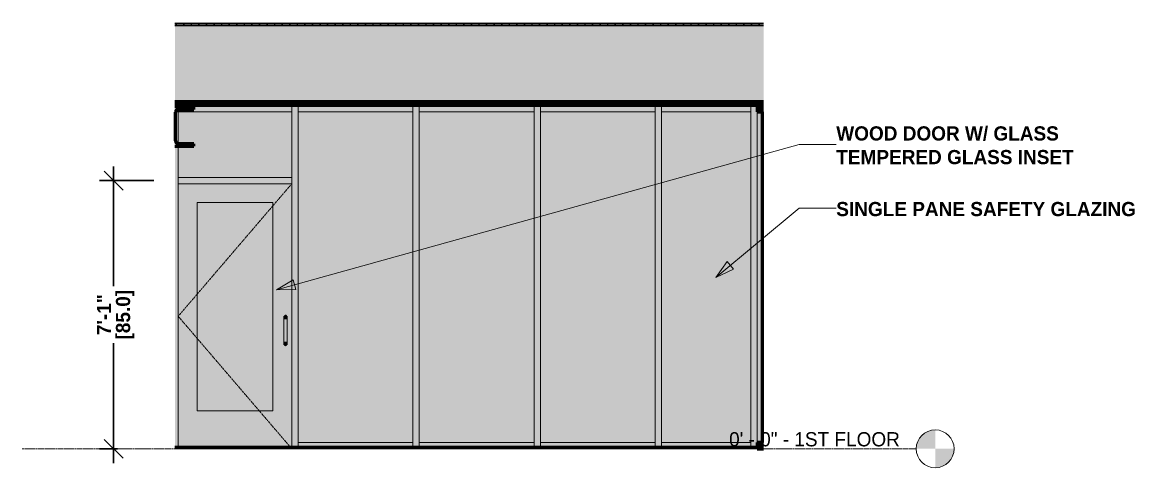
# Model space of a CAD drawing. Header units: inches. Extents: x 2872 to 9394, y -6 to 375.
# Drawn here: x 3536.3 to 3888.8, y -6 to 135.2 of the extents above; entities that cross this region are included whole.
import ezdxf

# ---------------------------------------------------------------- set-up
doc = ezdxf.new("R2010")
doc.units = ezdxf.units.IN
doc.header["$MEASUREMENT"] = 0
doc.linetypes.add('Dash 1_16_', pattern=[0.125, 0.0625, -0.0625])
doc.linetypes.add('Grid Line 1_2_', pattern=[0.875, 0.5, -0.125, 0.125, -0.125])
for name, color, linetype, lineweight in [('0-4', 90, 'Continuous', 5), ('A-ANNO-DIMS-1', 211, 'Continuous', 30), ('A-CLNG-1', 251, 'Continuous', 5), ('A-CLNG-2', 7, 'Continuous', 60), ('A-CLNG-3', 250, 'Continuous', 18), ('A-CLNG-PATT-1', 10, 'Continuous', 9), ('A-DOOR-10', 31, 'Dash 1_16_', 9), ('A-DOOR-9', 31, 'Continuous', 9), ('A-DOOR-FRAM', 31, 'Continuous', 9), ('A-DOOR-GLAZ', 31, 'Continuous', 9), ('A-FLOR-1', 8, 'Continuous', 5), ('A-FLOR-2', 7, 'Continuous', 60), ('A-FLOR-LEVL', 51, 'Continuous', 9), ('A-FLOR-LEVL-1', 51, 'Grid Line 1_2_', 9), ('A-FLOR-MCUT-1', 250, 'Continuous', 18), ('A-FLOR-PATT-1', 252, 'Continuous', 9), ('A-FLOR-PATT-2', 253, 'Continuous', 9), ('A-FLOR-PATT-3', 10, 'Continuous', 9), ('A-GLAZ-CURT', 52, 'Continuous', 9), ('A-GLAZ-CURT-2', 52, 'Continuous', 60), ('A-GLAZ-CWMG', 51, 'Continuous', 9), ('A-GLAZ-CWMG-3', 51, 'Continuous', 60), ('G-ANNO-TEXT', 231, 'Continuous', 9), ('S-BEAM', 12, 'Continuous', 9), ('S-BEAM-3', 7, 'Continuous', 60)]:
    doc.layers.add(name, color=color, linetype=linetype, lineweight=lineweight)
doc.styles.add('Century Gothic', font='ufonts.com_century-gothic.ttf', dxfattribs={"height": 4.5})
doc.styles.add('Century Gothic_B', font='GOTHICB.TTF', dxfattribs={"height": 4.5})
doc.dimstyles.new('OD__1_16__Tol__', dxfattribs={"dimscale": 12, "dimtxt": 4.698757, "dimasz": 0.5, "dimexe": 0.375, "dimexo": 0.25, "dimgap": 0.0625, "dimtad": 1, "dimdec": 4, "dimrnd": 0.0625, "dimzin": 3, "dimdsep": 46, "dimlunit": 4, "dimtxsty": 'Century Gothic_B', "dimblk1": 'OBLIQUE', "dimblk2": 'OBLIQUE', "dimsah": 1, "dimcen": 0.09, "dimdle": 0.375, "dimazin": 0, "dimtfac": 1, "dimtdec": 4, "dimtix": 1, "dimtmove": 0, "dimatfit": 3, "dimfxl": 1, "dimtvp": 1, "dimtfill": 1, "dimfrac": 2, "dimtolj": 1, "dimtzin": 0, "dimlwd": 30, "dimlwe": 30, "dimarcsym": 2})

# ---------------------------------------------------------------- blocks, each defined once
blk = doc.blocks.new('CTR - 1st Phase - Shell_rvt-2-INTERIOR ELEVATION - COMMUNITY ROOM _115_ - NORTH WALL')
at = {"layer": 'A-CLNG-1'}
blk.add_hatch(color=256, dxfattribs=at).paths.add_polyline_path([(11471.8, 109.5), (11471.8, 110), (11285.24, 110), (11285.24, 109.5), (11469.79, 109.5)], flags=0)
at = {"layer": 'A-CLNG-PATT-1'}
h = blk.add_hatch(dxfattribs=at)
h.set_pattern_fill('FP_11', color=256, style=0, pattern_type=2)
h.set_pattern_definition([(0, (1766.828, 0), (15.36, 3.84), [0.634, -10.886, 0.634, -10.886, -61.44]), (0, (1766.828, 0), (15.36, 3.84), [-23.04, 0.634, -22.406, 0.634, -10.886, -26.88]), (0, (1766.828, 0), (15.36, 3.84), [-57.6, 0.634, -7.046, 0.634, -18.566]), (120, (1772.588, 1.92), (-11.0055376, 11.3821502), [0.634, -10.886, 0.634, -10.886, -61.44]), (120, (1772.588, 1.92), (-11.0055376, 11.3821502), [-23.04, 0.634, -22.406, 0.634, -10.886, -26.88]), (120, (1772.588, 1.92), (-11.0055376, 11.3821502), [-57.6, 0.634, -7.046, 0.634, -18.566]), (240, (1774.508, 9.6), (-4.3544624, -15.2221502), [0.634, -10.886, 0.634, -10.886, -61.44]), (240, (1774.508, 9.6), (-4.3544624, -15.2221502), [-23.04, 0.634, -22.406, 0.634, -10.886, -26.88]), (240, (1774.508, 9.6), (-4.3544624, -15.2221502), [-57.6, 0.634, -7.046, 0.634, -18.566])])
h.paths.add_polyline_path([(11469.79, 108.87), (11471.8, 108.87), (11471.8, 109.5), (11285.24, 109.5), (11285.24, 108.87), (11467.79, 108.87)], flags=0)
at = {"layer": 'A-FLOR-1'}
blk.add_hatch(color=256, dxfattribs=at).paths.add_polyline_path([(11285.24, 134.75), (11471.8, 134.75), (11471.8, 134.87), (11285.24, 134.87), (11285.24, 134.76)], flags=0)
at = {"layer": 'A-FLOR-PATT-1'}
h = blk.add_hatch(dxfattribs=at)
h.set_pattern_fill('FP_7', color=256, style=0, pattern_type=2)
h.set_pattern_definition([(161.57, (1767.068, 0.24), (-1.920451243, 0.000150352), [0, -13.661, 1.517, 0]), (18.43, (1766.588, 0.24), (-1.920451243, -0.000150352), [0, -13.661, 1.517, 0]), (108.43, (1767.068, 0.24), (0.959969074, -4.80073665), [4.553, -10.625]), (71.57, (1766.588, 0.24), (0.959969074, 4.80073665), [4.553, -10.625])])
h.paths.add_polyline_path([(11331.88, 110), (11471.8, 110), (11471.8, 134), (11285.24, 134), (11285.24, 110)], flags=0)
at = {"layer": 'A-FLOR-PATT-2'}
h = blk.add_hatch(dxfattribs=at)
h.set_pattern_fill('FP_8', color=256, style=0, pattern_type=2)
h.set_pattern_definition([(0, (1766.828, 0), (7.68, 1.92), [0.634, -5.126, 0.634, -5.126, -30.72]), (0, (1766.828, 0), (7.68, 1.92), [-11.52, 0.634, -10.886, 0.634, -5.126, -13.44]), (0, (1766.828, 0), (7.68, 1.92), [-28.8, 0.634, -3.206, 0.634, -8.966]), (120, (1769.708, 0.96), (-5.50276878, 5.6910751), [0.634, -5.126, 0.634, -5.126, -30.72]), (120, (1769.708, 0.96), (-5.50276878, 5.6910751), [-11.52, 0.634, -10.886, 0.634, -5.126, -13.44]), (120, (1769.708, 0.96), (-5.50276878, 5.6910751), [-28.8, 0.634, -3.206, 0.634, -8.966]), (240, (1770.668, 4.8), (-2.17723122, -7.6110751), [0.634, -5.126, 0.634, -5.126, -30.72]), (240, (1770.668, 4.8), (-2.17723122, -7.6110751), [-11.52, 0.634, -10.886, 0.634, -5.126, -13.44]), (240, (1770.668, 4.8), (-2.17723122, -7.6110751), [-28.8, 0.634, -3.206, 0.634, -8.966])])
h.paths.add_polyline_path([(11285.24, 134.87), (11471.8, 134.87), (11471.8, 135.17), (11285.24, 135.17), (11285.24, 134.96)], flags=0)
h = blk.add_hatch(dxfattribs=at)
h.set_pattern_fill('FP_9', color=256, style=0, pattern_type=2)
h.set_pattern_definition([(0, (1766.828, 0), (0, 2.399), []), (315, (1766.828, 0), (2.3985062, 0), [3.393, -3.393]), (45, (1766.828, 0), (2.3985062, 0), [3.393, -3.393])])
h.paths.add_polyline_path([(11378.52, 134), (11471.8, 134), (11471.8, 134.75), (11285.24, 134.75), (11285.24, 134), (11331.88, 134)], flags=0)
at = {"layer": 'A-FLOR-PATT-3'}
h = blk.add_hatch(dxfattribs=at)
h.set_pattern_fill('FP_10', color=256, style=0, pattern_type=2)
h.set_pattern_definition([(135, (1766.828, 0), (-2.1213203, -2.1213203), [])])
h.paths.add_polyline_path([(11399.05, 0), (11471.8, 0), (11471.8, 0.37), (11285.24, 0.37), (11285.24, 0), (11378.52, 0)], flags=0)
at = {"layer": 'A-CLNG-2'}
for p, q in [((11471.8, 110), (11285.24, 110)), ((11285.24, 108.87), (11471.8, 108.87))]:
    blk.add_line(p, q, dxfattribs=at)
at = {"layer": 'A-CLNG-3'}
blk.add_line((11471.8, 109.5), (11285.24, 109.5), dxfattribs=at)
at = {"layer": 'A-FLOR-2'}
for p, q in [((11285.24, 110), (11471.8, 110)), ((11471.8, 0.37), (11285.24, 0.37))]:
    blk.add_line(p, q, dxfattribs=at)
at = {"layer": 'A-FLOR-MCUT-1'}
for p, q in [((11471.8, 134.87), (11285.24, 134.87)), ((11471.8, 134.75), (11285.24, 134.75)), ((11471.8, 134), (11285.24, 134)), ((11471.8, 0), (11285.24, 0))]:
    blk.add_line(p, q, dxfattribs=at)
blk = doc.blocks.new('CTR - 1st Phase - Structure_rvt-2-INTERIOR ELEVATION - COMMUNITY ROOM _115_ - NORTH WALL')
at = {"layer": 'S-BEAM'}
h = blk.add_hatch(dxfattribs=at)
h.set_pattern_fill('FP_12', color=256, style=0, pattern_type=2)
h.set_pattern_definition([(45, (1766.828, 0), (-4.7517576, 4.7517576), []), (45, (1766.828, 7.2), (-4.7517576, 4.7517576), [])])
h.paths.add_polyline_path([(11286.3, 95.87), (11291.24, 95.87), (11291.24, 96.68), (11286.3, 96.69), (11285.89, 96.8), (11285.56, 97.12), (11285.45, 97.56), (11285.46, 106.75), (11285.56, 107.13), (11285.89, 107.45), (11286.32, 107.56), (11291.24, 107.56), (11291.24, 108.37), (11285.24, 108.37), (11285.24, 95.87)], flags=0)
at = {"layer": 'S-BEAM-3'}
for p, q in [((11291.24, 108.37), (11285.24, 108.37)), ((11285.45, 97.56), (11285.45, 106.69)), ((11286.32, 107.56), (11291.24, 107.56)), ((11291.24, 107.56), (11291.24, 108.37)), ((11285.24, 95.87), (11291.24, 95.87)), ((11291.24, 96.68), (11286.32, 96.68)), ((11291.24, 95.87), (11291.24, 96.68))]:
    blk.add_line(p, q, dxfattribs=at)
for centre, start, end in [((11286.32, 106.69), 90, 180), ((11286.32, 97.56), 180, 270)]:
    blk.add_arc(centre, 0.878, start, end, dxfattribs=at)
blk = doc.blocks.new('System Panel - SINGLE PANE - SAFETY GLAZING-2183543-INTERIOR ELEVATION - COMMUNITY ROOM _115_ - NORTH WALL')
at = {"layer": 'A-GLAZ-CURT'}
blk.add_hatch(color=256, dxfattribs=at).paths.add_polyline_path([(11467.79, 2), (11467.79, 106.75), (11439.43, 106.75), (11439.43, 2)], flags=0)
blk = doc.blocks.new('Rectangular Mullion - 2_ x 4_ - INTERIOR-2183534-INTERIOR ELEVATION - COMMUNITY ROOM _115_ - NORTH WALL')
at = {"layer": 'A-GLAZ-CWMG'}
blk.add_hatch(color=256, dxfattribs=at).paths.add_polyline_path([(11467.79, 0.38), (11467.79, 2), (11439.43, 2), (11439.43, 0.38)], flags=0)
for p, q in [((11439.43, 0.38), (11439.43, 2)), ((11439.43, 2), (11467.79, 2)), ((11467.79, 2), (11467.79, 0.38))]:
    blk.add_line(p, q, dxfattribs=at)
blk = doc.blocks.new('Rectangular Mullion - 2_ x 4_ - INTERIOR-2183545-INTERIOR ELEVATION - COMMUNITY ROOM _115_ - NORTH WALL')
at = {"layer": 'A-GLAZ-CWMG'}
blk.add_hatch(color=256, dxfattribs=at).paths.add_polyline_path([(11467.79, 85), (11469.79, 85), (11469.79, 108.75), (11467.79, 108.75), (11467.79, 106.75)], flags=0)
for p, q in [((11467.79, 108.75), (11469.79, 108.75)), ((11467.79, 85), (11467.79, 108.75)), ((11469.79, 85), (11469.79, 106.75))]:
    blk.add_line(p, q, dxfattribs=at)
blk = doc.blocks.new('System Panel - SINGLE PANE - SAFETY GLAZING-2183546-INTERIOR ELEVATION - COMMUNITY ROOM _115_ - NORTH WALL')
at = {"layer": 'A-GLAZ-CURT'}
blk.add_hatch(color=256, dxfattribs=at).paths.add_polyline_path([(11399.05, 2), (11399.05, 106.75), (11362.68, 106.75), (11362.68, 2), (11378.52, 2)], flags=0)
blk = doc.blocks.new('STOREFRONT DOOR - WOOD STILE W_ GLASS INSET-2189325-INTERIOR ELEVATION - COMMUNITY ROOM _115_ - NORTH WALL')
at = {"layer": 'A-DOOR-9'}
for points in [[(11320.3, 41), (11320.3, 42.5), (11320.11, 42.46), (11320.03, 42.41), (11319.93, 42.32), (11319.85, 42.2), (11319.81, 42.05), (11319.81, 41.93), (11319.81, 41.81), (11319.82, 41.07), (11319.82, 41), (11320.22, 41)], [(11320.8, 41), (11320.79, 41.07), (11320.76, 42.19), (11320.74, 42.25), (11320.61, 42.39), (11320.5, 42.46), (11320.43, 42.48), (11320.3, 42.48), (11320.3, 41), (11320.79, 41)], [(11319.8, 34), (11320.3, 34), (11320.3, 41), (11319.8, 41), (11319.8, 38.01)], [(11320.79, 34), (11320.8, 34), (11320.79, 41), (11320.3, 41), (11320.3, 34), (11320.74, 34)], [(11320.3, 32.5), (11320.3, 34), (11319.8, 34), (11319.82, 33.79), (11319.82, 32.87), (11319.91, 32.7), (11320.01, 32.6), (11320.11, 32.54), (11320.22, 32.51)], [(11320.3, 32.5), (11320.51, 32.55), (11320.6, 32.6), (11320.66, 32.65), (11320.74, 32.77), (11320.8, 32.93), (11320.8, 33.07), (11320.8, 33.14), (11320.79, 33.71), (11320.79, 34), (11320.3, 34), (11320.3, 32.52)]]:
    blk.add_hatch(color=256, dxfattribs=at).paths.add_polyline_path(points, flags=0)
at = {"layer": 'A-DOOR-FRAM'}
h = blk.add_hatch(color=256, dxfattribs=at)
h.paths.add_polyline_path([(11287.24, 0.38), (11322.3, 0.38), (11322.3, 84), (11286.3, 84), (11286.3, 0.38), (11286.49, 0.38)], flags=0)
h.paths.add_polyline_path([(11316.3, 12), (11292.3, 12), (11292.3, 78), (11316.3, 78), (11316.3, 16.89)], flags=0)
h.paths.add_polyline_path([(11320.3, 32.5), (11320.11, 32.54), (11320.03, 32.59), (11319.95, 32.65), (11319.85, 32.8), (11319.81, 32.93), (11319.82, 33.08), (11319.81, 33.14), (11319.82, 33.71), (11319.8, 34), (11319.83, 41.34), (11319.82, 41.65), (11319.81, 41.85), (11319.81, 41.93), (11319.81, 42.07), (11319.85, 42.21), (11319.87, 42.25), (11319.97, 42.36), (11320.11, 42.46), (11320.22, 42.49), (11320.33, 42.5), (11320.5, 42.46), (11320.61, 42.39), (11320.68, 42.32), (11320.76, 42.19), (11320.8, 42.05), (11320.8, 41.93), (11320.8, 41.81), (11320.79, 41.07), (11320.8, 40.92), (11320.79, 32.87), (11320.72, 32.72), (11320.6, 32.6), (11320.5, 32.54), (11320.43, 32.52)], flags=0)
at = {"layer": 'A-DOOR-GLAZ'}
blk.add_hatch(color=256, dxfattribs=at).paths.add_polyline_path([(11316.3, 12), (11316.3, 78), (11292.3, 78), (11292.3, 12), (11308.56, 12)], flags=0)
at = {"layer": 'A-DOOR-10'}
for p, q in [((11286.3, 42), (11322.3, 84)), ((11321.98, 0.38), (11286.3, 42))]:
    blk.add_line(p, q, dxfattribs=at)
at = {"layer": 'A-DOOR-9'}
for p, q in [((11319.8, 41), (11319.8, 34)), ((11320.8, 34), (11320.8, 41))]:
    blk.add_line(p, q, dxfattribs=at)
at = {"layer": 'A-DOOR-9', "flags": 128}
for points in [[(11319.8, 42), (11319.8, 42), (11319.8, 42), (11319.8, 41.99), (11319.8, 41.99), (11319.8, 41.98), (11319.8, 41.97), (11319.8, 41.96), (11319.8, 41.95), (11319.8, 41.94), (11319.8, 41.92), (11319.8, 41.9), (11319.8, 41.89), (11319.8, 41.87), (11319.8, 41.85), (11319.8, 41.83), (11319.8, 41.8), (11319.8, 41.78), (11319.8, 41.75), (11319.8, 41.72), (11319.8, 41.7), (11319.8, 41.67), (11319.8, 41.64), (11319.8, 41.61), (11319.8, 41.57), (11319.8, 41.54), (11319.8, 41.51), (11319.8, 41.47), (11319.8, 41.44), (11319.8, 41.4), (11319.8, 41.36), (11319.8, 41.32), (11319.8, 41.29), (11319.8, 41.25), (11319.8, 41.21), (11319.8, 41.17), (11319.8, 41.13), (11319.8, 41.09), (11319.8, 41.05), (11319.8, 41.01), (11319.8, 41)], [(11320.8, 41), (11320.8, 41.04), (11320.8, 41.08), (11320.8, 41.12), (11320.8, 41.16), (11320.8, 41.2), (11320.8, 41.24), (11320.8, 41.28), (11320.8, 41.31), (11320.8, 41.35), (11320.8, 41.39), (11320.8, 41.43), (11320.8, 41.46), (11320.8, 41.5), (11320.8, 41.53), (11320.8, 41.56), (11320.8, 41.6), (11320.8, 41.63), (11320.8, 41.66), (11320.8, 41.69), (11320.8, 41.72), (11320.8, 41.74), (11320.8, 41.77), (11320.8, 41.8), (11320.8, 41.82), (11320.8, 41.84), (11320.8, 41.86), (11320.8, 41.88), (11320.8, 41.9), (11320.8, 41.92), (11320.8, 41.93), (11320.8, 41.95), (11320.8, 41.96), (11320.8, 41.97), (11320.8, 41.98), (11320.8, 41.99), (11320.8, 41.99), (11320.8, 42), (11320.8, 42), (11320.8, 42), (11320.8, 42)], [(11319.8, 34), (11319.8, 33.96), (11319.8, 33.92), (11319.8, 33.88), (11319.8, 33.84), (11319.8, 33.8), (11319.8, 33.76), (11319.8, 33.72), (11319.8, 33.69), (11319.8, 33.65), (11319.8, 33.61), (11319.8, 33.57), (11319.8, 33.54), (11319.8, 33.5), (11319.8, 33.47), (11319.8, 33.44), (11319.8, 33.4), (11319.8, 33.37), (11319.8, 33.34), (11319.8, 33.31), (11319.8, 33.28), (11319.8, 33.26), (11319.8, 33.23), (11319.8, 33.2), (11319.8, 33.18), (11319.8, 33.16), (11319.8, 33.14), (11319.8, 33.12), (11319.8, 33.1), (11319.8, 33.08), (11319.8, 33.07), (11319.8, 33.05), (11319.8, 33.04), (11319.8, 33.03), (11319.8, 33.02), (11319.8, 33.01), (11319.8, 33.01), (11319.8, 33), (11319.8, 33), (11319.8, 33), (11319.8, 33)], [(11320.8, 33), (11320.8, 33), (11320.8, 33), (11320.8, 33.01), (11320.8, 33.01), (11320.8, 33.02), (11320.8, 33.03), (11320.8, 33.04), (11320.8, 33.05), (11320.8, 33.06), (11320.8, 33.08), (11320.8, 33.1), (11320.8, 33.11), (11320.8, 33.13), (11320.8, 33.15), (11320.8, 33.17), (11320.8, 33.2), (11320.8, 33.22), (11320.8, 33.25), (11320.8, 33.28), (11320.8, 33.3), (11320.8, 33.33), (11320.8, 33.36), (11320.8, 33.39), (11320.8, 33.43), (11320.8, 33.46), (11320.8, 33.49), (11320.8, 33.53), (11320.8, 33.56), (11320.8, 33.6), (11320.8, 33.64), (11320.8, 33.68), (11320.8, 33.71), (11320.8, 33.75), (11320.8, 33.79), (11320.8, 33.83), (11320.8, 33.87), (11320.8, 33.91), (11320.8, 33.95), (11320.8, 33.99), (11320.8, 34)]]:
    blk.add_lwpolyline(points, dxfattribs=at)
at = {"layer": 'A-DOOR-FRAM'}
for p, q in [((11322.3, 84), (11286.3, 84)), ((11286.3, 84), (11286.3, 0.37)), ((11322.3, 0.38), (11322.3, 84)), ((11292.3, 78), (11316.3, 78)), ((11292.3, 12), (11292.3, 78)), ((11316.3, 78), (11316.3, 12)), ((11316.3, 12), (11292.3, 12))]:
    blk.add_line(p, q, dxfattribs=at)
blk = doc.blocks.new('Rectangular Mullion - 2_ x 4_ - INTERIOR-2183535-INTERIOR ELEVATION - COMMUNITY ROOM _115_ - NORTH WALL')
at = {"layer": 'A-GLAZ-CWMG'}
blk.add_hatch(color=256, dxfattribs=at).paths.add_polyline_path([(11437.43, 106.75), (11437.43, 108.75), (11401.05, 108.75), (11401.05, 106.75)], flags=0)
for p, q in [((11401.05, 106.75), (11401.05, 108.75)), ((11437.43, 108.75), (11401.05, 108.75)), ((11437.43, 106.75), (11401.05, 106.75)), ((11437.43, 108.75), (11437.43, 106.75))]:
    blk.add_line(p, q, dxfattribs=at)
blk = doc.blocks.new('Rectangular Mullion - 2_ x 4_ - INTERIOR-2183536-INTERIOR ELEVATION - COMMUNITY ROOM _115_ - NORTH WALL')
at = {"layer": 'A-GLAZ-CWMG'}
blk.add_hatch(color=256, dxfattribs=at).paths.add_polyline_path([(11286.32, 106.75), (11322.3, 106.75), (11322.3, 108.75), (11286.3, 108.75), (11286.32, 108.37), (11291.24, 108.37), (11291.24, 107.56), (11286.3, 107.56), (11286.3, 106.75)], flags=0)
for p, q in [((11286.3, 108.37), (11286.3, 108.75)), ((11322.3, 108.75), (11286.3, 108.75)), ((11286.3, 106.75), (11286.3, 107.56)), ((11322.3, 106.75), (11286.3, 106.75)), ((11322.3, 108.75), (11322.3, 106.75))]:
    blk.add_line(p, q, dxfattribs=at)
blk = doc.blocks.new('Rectangular Mullion - 2_ x 4_ - INTERIOR-2183537-INTERIOR ELEVATION - COMMUNITY ROOM _115_ - NORTH WALL')
at = {"layer": 'A-GLAZ-CWMG'}
blk.add_hatch(color=256, dxfattribs=at).paths.add_polyline_path([(11362.68, 0.38), (11399.05, 0.38), (11399.05, 2), (11362.68, 2)], flags=0)
for p, q in [((11362.68, 0.38), (11362.68, 2)), ((11362.68, 2), (11399.05, 2)), ((11399.05, 2), (11399.05, 0.38))]:
    blk.add_line(p, q, dxfattribs=at)
blk = doc.blocks.new('Rectangular Mullion - 2_ x 4_ - INTERIOR-2183539-INTERIOR ELEVATION - COMMUNITY ROOM _115_ - NORTH WALL')
at = {"layer": 'A-GLAZ-CWMG'}
blk.add_hatch(color=256, dxfattribs=at).paths.add_polyline_path([(11401.05, 0.38), (11401.05, 85), (11399.05, 85), (11399.05, 0.38)], flags=0)
for p, q in [((11399.05, 85), (11399.05, 0.38)), ((11401.05, 85), (11401.05, 0.38))]:
    blk.add_line(p, q, dxfattribs=at)
blk = doc.blocks.new('Rectangular Mullion - 2_ x 4_ - INTERIOR-2183540-INTERIOR ELEVATION - COMMUNITY ROOM _115_ - NORTH WALL')
at = {"layer": 'A-GLAZ-CWMG'}
blk.add_hatch(color=256, dxfattribs=at).paths.add_polyline_path([(11324.3, 0.38), (11324.3, 85), (11322.3, 85), (11322.3, 0.38)], flags=0)
for p, q in [((11322.3, 85), (11322.3, 0.38)), ((11324.3, 85), (11324.3, 0.38))]:
    blk.add_line(p, q, dxfattribs=at)
blk = doc.blocks.new('Rectangular Mullion - 2_ x 4_ - INTERIOR-V4-INTERIOR ELEVATION - COMMUNITY ROOM _115_ - NORTH WALL')
at = {"layer": 'A-GLAZ-CWMG'}
blk.add_hatch(color=256, dxfattribs=at).paths.add_polyline_path([(11285.24, 0.38), (11286.3, 0.38), (11286.3, 85), (11285.24, 85), (11285.24, 12)], flags=0)
blk.add_line((11286.3, 85), (11286.3, 0.37), dxfattribs=at)
blk = doc.blocks.new('Rectangular Mullion - 2_ x 4_ - INTERIOR-2183541-INTERIOR ELEVATION - COMMUNITY ROOM _115_ - NORTH WALL')
at = {"layer": 'A-GLAZ-CWMG'}
blk.add_hatch(color=256, dxfattribs=at).paths.add_polyline_path([(11467.79, 106.75), (11467.79, 108.75), (11439.43, 108.75), (11439.43, 106.75)], flags=0)
for p, q in [((11439.43, 106.75), (11439.43, 108.75)), ((11467.79, 108.75), (11439.43, 108.75)), ((11467.79, 106.75), (11439.43, 106.75)), ((11467.79, 108.75), (11467.79, 106.75))]:
    blk.add_line(p, q, dxfattribs=at)
blk = doc.blocks.new('System Panel - SINGLE PANE - SAFETY GLAZING-2179331-INTERIOR ELEVATION - COMMUNITY ROOM _115_ - NORTH WALL')
at = {"layer": 'A-GLAZ-CURT'}
blk.add_hatch(color=256, dxfattribs=at).paths.add_polyline_path([(11471.8, 2), (11471.8, 106.75), (11471.29, 106.75), (11471.29, 2)], flags=0)
at = {"layer": 'A-GLAZ-CURT-2'}
for p, q in [((11471.8, 106.75), (11471.29, 106.75)), ((11471.29, 106.75), (11471.29, 2)), ((11471.29, 2), (11471.8, 2))]:
    blk.add_line(p, q, dxfattribs=at)
blk = doc.blocks.new('Rectangular Mullion - 2_ x 4_ - INTERIOR-2179403-INTERIOR ELEVATION - COMMUNITY ROOM _115_ - NORTH WALL')
at = {"layer": 'A-GLAZ-CWMG'}
blk.add_hatch(color=256, dxfattribs=at).paths.add_polyline_path([(11471.29, 106.75), (11471.8, 106.75), (11471.8, 108.75), (11469.79, 108.75), (11469.79, 106.75)], flags=0)
at = {"layer": 'A-GLAZ-CWMG-3'}
for p, q in [((11471.8, 108.75), (11469.79, 108.75)), ((11469.79, 108.75), (11469.79, 106.75)), ((11469.79, 106.75), (11471.8, 106.75))]:
    blk.add_line(p, q, dxfattribs=at)
blk = doc.blocks.new('Rectangular Mullion - 2_ x 4_ - INTERIOR-2179404-INTERIOR ELEVATION - COMMUNITY ROOM _115_ - NORTH WALL')
at = {"layer": 'A-GLAZ-CWMG'}
blk.add_hatch(color=256, dxfattribs=at).paths.add_polyline_path([(11469.79, 0.38), (11471.8, 0.38), (11471.8, 2), (11469.79, 2)], flags=0)
at = {"layer": 'A-GLAZ-CWMG-3'}
for p, q in [((11471.8, 2), (11469.79, 2)), ((11469.79, 2), (11469.79, 0)), ((11469.79, 0), (11471.8, 0))]:
    blk.add_line(p, q, dxfattribs=at)
blk = doc.blocks.new('Rectangular Mullion - 2_ x 4_ - INTERIOR-2179406-INTERIOR ELEVATION - COMMUNITY ROOM _115_ - NORTH WALL')
at = {"layer": 'A-GLAZ-CWMG'}
blk.add_hatch(color=256, dxfattribs=at).paths.add_polyline_path([(11471.29, 2), (11471.29, 106.75), (11469.79, 106.75), (11469.79, 2)], flags=0)
blk = doc.blocks.new('System Panel - Glazed-2179509-INTERIOR ELEVATION - COMMUNITY ROOM _115_ - NORTH WALL')
at = {"layer": 'A-GLAZ-CURT'}
blk.add_hatch(color=256, dxfattribs=at).paths.add_polyline_path([(11291.24, 86), (11322.3, 86), (11322.3, 106.75), (11286.3, 106.75), (11286.32, 96.68), (11291.24, 96.68), (11291.24, 95.87), (11286.3, 95.87), (11286.32, 86)], flags=0)
blk = doc.blocks.new('Rectangular Mullion - 2_ x 4_ - INTERIOR-2183555-INTERIOR ELEVATION - COMMUNITY ROOM _115_ - NORTH WALL')
at = {"layer": 'A-GLAZ-CWMG'}
blk.add_hatch(color=256, dxfattribs=at).paths.add_polyline_path([(11467.79, 0.38), (11469.79, 0.38), (11469.79, 85), (11467.79, 85), (11467.79, 2)], flags=0)
for p, q in [((11467.79, 0.38), (11467.79, 85)), ((11469.79, 2), (11469.79, 85))]:
    blk.add_line(p, q, dxfattribs=at)
blk = doc.blocks.new('Rectangular Mullion - 2_ x 4_ - INTERIOR-2183542-INTERIOR ELEVATION - COMMUNITY ROOM _115_ - NORTH WALL')
at = {"layer": 'A-GLAZ-CWMG'}
blk.add_hatch(color=256, dxfattribs=at).paths.add_polyline_path([(11316.3, 84), (11322.3, 84), (11322.3, 86), (11286.3, 86), (11286.3, 84), (11292.3, 84)], flags=0)
for p, q in [((11286.3, 84), (11286.3, 86)), ((11322.3, 86), (11286.3, 86)), ((11322.3, 86), (11322.3, 84)), ((11322.3, 84), (11286.3, 84))]:
    blk.add_line(p, q, dxfattribs=at)
blk = doc.blocks.new('Rectangular Mullion - 2_ x 4_ - INTERIOR-2183532-INTERIOR ELEVATION - COMMUNITY ROOM _115_ - NORTH WALL')
at = {"layer": 'A-GLAZ-CWMG'}
blk.add_hatch(color=256, dxfattribs=at).paths.add_polyline_path([(11439.43, 85), (11439.43, 108.75), (11437.43, 108.75), (11437.43, 85)], flags=0)
for p, q in [((11437.43, 108.75), (11439.43, 108.75)), ((11437.43, 108.75), (11437.43, 85)), ((11439.43, 108.75), (11439.43, 85))]:
    blk.add_line(p, q, dxfattribs=at)
blk = doc.blocks.new('Rectangular Mullion - 2_ x 4_ - INTERIOR-2183531-INTERIOR ELEVATION - COMMUNITY ROOM _115_ - NORTH WALL')
at = {"layer": 'A-GLAZ-CWMG'}
blk.add_hatch(color=256, dxfattribs=at).paths.add_polyline_path([(11324.3, 85), (11324.3, 108.75), (11322.3, 108.75), (11322.3, 85)], flags=0)
for p, q in [((11322.3, 108.75), (11324.3, 108.75)), ((11322.3, 108.75), (11322.3, 85)), ((11324.3, 108.75), (11324.3, 85))]:
    blk.add_line(p, q, dxfattribs=at)
blk = doc.blocks.new('Rectangular Mullion - 2_ x 4_ - INTERIOR-V5-INTERIOR ELEVATION - COMMUNITY ROOM _115_ - NORTH WALL')
at = {"layer": 'A-GLAZ-CWMG'}
h = blk.add_hatch(color=256, dxfattribs=at)
h.paths.add_polyline_path([(11286.3, 85), (11286.3, 95.87), (11285.24, 95.87), (11285.24, 85)], flags=0)
h.paths.add_polyline_path([(11286.3, 96.69), (11286.3, 107.56), (11285.89, 107.45), (11285.56, 107.13), (11285.45, 106.69), (11285.45, 97.56), (11285.59, 97.1), (11285.89, 96.8)], flags=0)
h.paths.add_polyline_path([(11286.3, 108.37), (11286.3, 108.75), (11285.24, 108.75), (11285.24, 108.37)], flags=0)
for p, q in [((11285.24, 108.75), (11286.3, 108.75)), ((11286.3, 108.75), (11286.3, 108.37)), ((11286.3, 107.56), (11286.3, 96.68)), ((11286.3, 95.87), (11286.3, 85))]:
    blk.add_line(p, q, dxfattribs=at)
blk = doc.blocks.new('Level - Level Head - Circle-50818-INTERIOR ELEVATION - COMMUNITY ROOM _115_ - NORTH WALL')
at = {"layer": 'A-FLOR-LEVL'}
h = blk.add_hatch(color=256, dxfattribs=at)
edge = h.paths.add_edge_path(flags=0)
edge.add_line((11526.16, 0), (11520.16, 0))
edge.add_arc((11526.16, 0), 6, 90, 180, ccw=False)
edge.add_line((11526.16, 6), (11526.16, 0))
h = blk.add_hatch(color=256, dxfattribs=at)
edge = h.paths.add_edge_path(flags=0)
edge.add_line((11526.16, -6), (11526.16, 0))
edge.add_line((11526.16, 0), (11532.16, 0))
edge.add_arc((11526.16, 0), 6, 270, 360, ccw=False)
blk.add_circle((11526.16, 0), 6, dxfattribs=at)
blk = doc.blocks.new('_Oblique')
at = {"color": 0, "linetype": 'ByBlock', "lineweight": -2}
blk.add_line((-0.5, -0.5), (0.5, 0.5), dxfattribs=at)
blk = doc.blocks.new('DIMBLOCK1-INTERIOR ELEVATION - COMMUNITY ROOM _115_ - NORTH WALL')
at = {"layer": 'A-ANNO-DIMS-1', "color": 0, "lineweight": 30, "transparency": 16777216}
for p, q in [((3565.29, 89.5), (3565.29, -4.5)), ((3578, 85), (3560.79, 85)), ((3566.53, 0), (3560.79, 0))]:
    blk.add_line(p, q, dxfattribs=at)
at = {"layer": 'Defpoints', "color": 0, "transparency": 16777216}
for p in [(3581, 85), (3569.53, 0), (3565.29, 0)]:
    blk.add_point(p, dxfattribs=at)
at = {"layer": 'A-ANNO-DIMS-1', "color": 0, "lineweight": 30, "transparency": 16777216, "xscale": 5.999999999999999, "yscale": 5.999999999999999, "zscale": 5.999999999999999}
for p, rotation in [((3565.29, 85), 90), ((3565.29, 0), 270)]:
    blk.add_blockref('_Oblique', p, dxfattribs=dict(at, rotation=rotation))
at = {"layer": 'A-ANNO-DIMS-1', "color": 0, "transparency": 16777216, "insert": (3562.23, 42.5), "char_height": 4.5, "attachment_point": 5, "rotation": 90, "style": 'Century Gothic_B', "bg_fill": 3, "box_fill_scale": 1.25, "bg_fill_color": 256, "bg_fill_true_color": 13158600, "bg_fill_transparency": 0}
blk.add_mtext('\\A1;7\'-1"', dxfattribs=at)
at = {"layer": 'A-ANNO-DIMS-1', "color": 0, "transparency": 16777216, "insert": (3568.96, 42.5), "char_height": 4.5, "attachment_point": 5, "rotation": 90, "style": 'Century Gothic_B', "bg_fill": 3, "box_fill_scale": 1.25, "bg_fill_color": 256, "bg_fill_true_color": 13158600, "bg_fill_transparency": 0}
blk.add_mtext('\\A1;[85.0]', dxfattribs=at)

msp = doc.modelspace()

# ---------------------------------------------------------------- hatches: boundary and pattern name
at = {"layer": 'G-ANNO-TEXT'}
for points in [[(3756.09457, 54.33123), (3761.73857, 56.92544), (3759.68531, 59.39988)], [(3616.85844, 50.40118), (3623.06983, 50.45908), (3622.20871, 53.55702)]]:
    msp.add_hatch(color=256, dxfattribs=at).paths.add_polyline_path(points, flags=0)

# ---------------------------------------------------------------- linework, layer by layer
at = {"layer": 'A-FLOR-LEVL-1'}
msp.add_line((3536.34561, 0), (3819.62361, 0), dxfattribs=at)
at = {"layer": 'G-ANNO-TEXT'}
for p, q in [((3616.85844, 50.40118), (3782.48206, 96.43893)), ((3782.48206, 96.43893), (3794.27222, 96.43893)), ((3756.09457, 54.33123), (3782.48206, 76.22723)), ((3782.48206, 76.22723), (3794.27222, 76.22723)), ((3759.68531, 59.39988), (3756.09457, 54.33123)), ((3756.09457, 54.33123), (3761.73857, 56.92544)), ((3761.73857, 56.92544), (3759.68531, 59.39988)), ((3622.20871, 53.55702), (3616.85844, 50.40118)), ((3623.06983, 50.45908), (3622.20871, 53.55702)), ((3616.85844, 50.40118), (3623.06983, 50.45908))]:
    msp.add_line(p, q, dxfattribs=at)

# ---------------------------------------------------------------- block references
at = {"layer": '0-4'}
for name in ['CTR - 1st Phase - Shell_rvt-2-INTERIOR ELEVATION - COMMUNITY ROOM _115_ - NORTH WALL', 'CTR - 1st Phase - Structure_rvt-2-INTERIOR ELEVATION - COMMUNITY ROOM _115_ - NORTH WALL']:
    msp.add_blockref(name, (-7700.54079, 0), dxfattribs=at)
at = {"layer": 'A-DOOR-9'}
msp.add_blockref('STOREFRONT DOOR - WOOD STILE W_ GLASS INSET-2189325-INTERIOR ELEVATION - COMMUNITY ROOM _115_ - NORTH WALL', (-7700.54079, 0), dxfattribs=at)
at = {"layer": 'A-FLOR-LEVL'}
msp.add_blockref('Level - Level Head - Circle-50818-INTERIOR ELEVATION - COMMUNITY ROOM _115_ - NORTH WALL', (-7700.54079, 0), dxfattribs=at)
at = {"layer": 'A-GLAZ-CURT'}
for name, p in [('System Panel - Glazed-2179509-INTERIOR ELEVATION - COMMUNITY ROOM _115_ - NORTH WALL', (-7700.54079, 0)), ('System Panel - SINGLE PANE - SAFETY GLAZING-2183546-INTERIOR ELEVATION - COMMUNITY ROOM _115_ - NORTH WALL', (-7738.91579, 0)), ('System Panel - SINGLE PANE - SAFETY GLAZING-2183546-INTERIOR ELEVATION - COMMUNITY ROOM _115_ - NORTH WALL', (-7700.54079, 0)), ('System Panel - SINGLE PANE - SAFETY GLAZING-2183546-INTERIOR ELEVATION - COMMUNITY ROOM _115_ - NORTH WALL', (-7662.16579, 0)), ('System Panel - SINGLE PANE - SAFETY GLAZING-2183543-INTERIOR ELEVATION - COMMUNITY ROOM _115_ - NORTH WALL', (-7700.54079, 0)), ('System Panel - SINGLE PANE - SAFETY GLAZING-2179331-INTERIOR ELEVATION - COMMUNITY ROOM _115_ - NORTH WALL', (-7700.54079, 0))]:
    msp.add_blockref(name, p, dxfattribs=at)
at = {"layer": 'A-GLAZ-CWMG'}
for name, p in [('Rectangular Mullion - 2_ x 4_ - INTERIOR-V5-INTERIOR ELEVATION - COMMUNITY ROOM _115_ - NORTH WALL', (-7700.54079, 0)), ('Rectangular Mullion - 2_ x 4_ - INTERIOR-2183536-INTERIOR ELEVATION - COMMUNITY ROOM _115_ - NORTH WALL', (-7700.54079, 0)), ('Rectangular Mullion - 2_ x 4_ - INTERIOR-2183531-INTERIOR ELEVATION - COMMUNITY ROOM _115_ - NORTH WALL', (-7700.54079, 0)), ('Rectangular Mullion - 2_ x 4_ - INTERIOR-2183535-INTERIOR ELEVATION - COMMUNITY ROOM _115_ - NORTH WALL', (-7777.29079, 0)), ('Rectangular Mullion - 2_ x 4_ - INTERIOR-2183532-INTERIOR ELEVATION - COMMUNITY ROOM _115_ - NORTH WALL', (-7777.29079, 0)), ('Rectangular Mullion - 2_ x 4_ - INTERIOR-2183535-INTERIOR ELEVATION - COMMUNITY ROOM _115_ - NORTH WALL', (-7738.91579, 0)), ('Rectangular Mullion - 2_ x 4_ - INTERIOR-2183532-INTERIOR ELEVATION - COMMUNITY ROOM _115_ - NORTH WALL', (-7738.91579, 0)), ('Rectangular Mullion - 2_ x 4_ - INTERIOR-2183535-INTERIOR ELEVATION - COMMUNITY ROOM _115_ - NORTH WALL', (-7700.54079, 0)), ('Rectangular Mullion - 2_ x 4_ - INTERIOR-2183532-INTERIOR ELEVATION - COMMUNITY ROOM _115_ - NORTH WALL', (-7700.54079, 0)), ('Rectangular Mullion - 2_ x 4_ - INTERIOR-2183541-INTERIOR ELEVATION - COMMUNITY ROOM _115_ - NORTH WALL', (-7700.54079, 0)), ('Rectangular Mullion - 2_ x 4_ - INTERIOR-2183545-INTERIOR ELEVATION - COMMUNITY ROOM _115_ - NORTH WALL', (-7700.54079, 0)), ('Rectangular Mullion - 2_ x 4_ - INTERIOR-2179403-INTERIOR ELEVATION - COMMUNITY ROOM _115_ - NORTH WALL', (-7700.54079, 0)), ('Rectangular Mullion - 2_ x 4_ - INTERIOR-2179406-INTERIOR ELEVATION - COMMUNITY ROOM _115_ - NORTH WALL', (-7700.54079, 0)), ('Rectangular Mullion - 2_ x 4_ - INTERIOR-V4-INTERIOR ELEVATION - COMMUNITY ROOM _115_ - NORTH WALL', (-7700.54079, 0)), ('Rectangular Mullion - 2_ x 4_ - INTERIOR-2183542-INTERIOR ELEVATION - COMMUNITY ROOM _115_ - NORTH WALL', (-7700.54079, 0)), ('Rectangular Mullion - 2_ x 4_ - INTERIOR-2183540-INTERIOR ELEVATION - COMMUNITY ROOM _115_ - NORTH WALL', (-7700.54079, 0)), ('Rectangular Mullion - 2_ x 4_ - INTERIOR-2183539-INTERIOR ELEVATION - COMMUNITY ROOM _115_ - NORTH WALL', (-7738.91579, 0)), ('Rectangular Mullion - 2_ x 4_ - INTERIOR-2183539-INTERIOR ELEVATION - COMMUNITY ROOM _115_ - NORTH WALL', (-7700.54079, 0)), ('Rectangular Mullion - 2_ x 4_ - INTERIOR-2183539-INTERIOR ELEVATION - COMMUNITY ROOM _115_ - NORTH WALL', (-7662.16579, 0)), ('Rectangular Mullion - 2_ x 4_ - INTERIOR-2183555-INTERIOR ELEVATION - COMMUNITY ROOM _115_ - NORTH WALL', (-7700.54079, 0)), ('Rectangular Mullion - 2_ x 4_ - INTERIOR-2183537-INTERIOR ELEVATION - COMMUNITY ROOM _115_ - NORTH WALL', (-7738.91579, 0)), ('Rectangular Mullion - 2_ x 4_ - INTERIOR-2183537-INTERIOR ELEVATION - COMMUNITY ROOM _115_ - NORTH WALL', (-7700.54079, 0)), ('Rectangular Mullion - 2_ x 4_ - INTERIOR-2183537-INTERIOR ELEVATION - COMMUNITY ROOM _115_ - NORTH WALL', (-7662.16579, 0)), ('Rectangular Mullion - 2_ x 4_ - INTERIOR-2183534-INTERIOR ELEVATION - COMMUNITY ROOM _115_ - NORTH WALL', (-7700.54079, 0)), ('Rectangular Mullion - 2_ x 4_ - INTERIOR-2179404-INTERIOR ELEVATION - COMMUNITY ROOM _115_ - NORTH WALL', (-7700.54079, 0))]:
    msp.add_blockref(name, p, dxfattribs=at)

# ---------------------------------------------------------------- texts
at = {"layer": 'A-FLOR-LEVL', "insert": (3760.31701, 5.27539), "char_height": 4.5, "width": 64.9935, "attachment_point": 1, "style": 'Century Gothic'}
msp.add_mtext('0\' - 0" - 1ST FLOOR', dxfattribs=at)
at = {"layer": 'G-ANNO-TEXT', "char_height": 4.5, "attachment_point": 1, "style": 'Century Gothic_B'}
for s, insert, width in [('WOOD DOOR W/ GLASS', (3794.27222, 102.19129), 89.082), ('TEMPERED GLASS INSET', (3794.27222, 94.69129), 84.0825), ('SINGLE PANE SAFETY GLAZING', (3794.27222, 78.22841), 111.807)]:
    msp.add_mtext(s, dxfattribs=dict(at, insert=insert, width=width))

# ---------------------------------------------------------------- next in the draw order: dimensions: what is measured, and where the dimension line sits
at = {"layer": 'A-ANNO-DIMS-1'}
dim = msp.add_linear_dim(base=(3565.28999, 0), p1=(3580.99861, 85), p2=(3569.53263, 0), angle=90, dimstyle='OD__1_16__Tol__', override={"dimpost": '<>\\X', "dimfxl": 85.769859}, dxfattribs=at)
dim.commit()
dim.dimension.update_dxf_attribs({"geometry": 'DIMBLOCK1-INTERIOR ELEVATION - COMMUNITY ROOM _115_ - NORTH WALL', "text_midpoint": (3565.28999, 42.5)})

doc.saveas('drawing.dxf')
